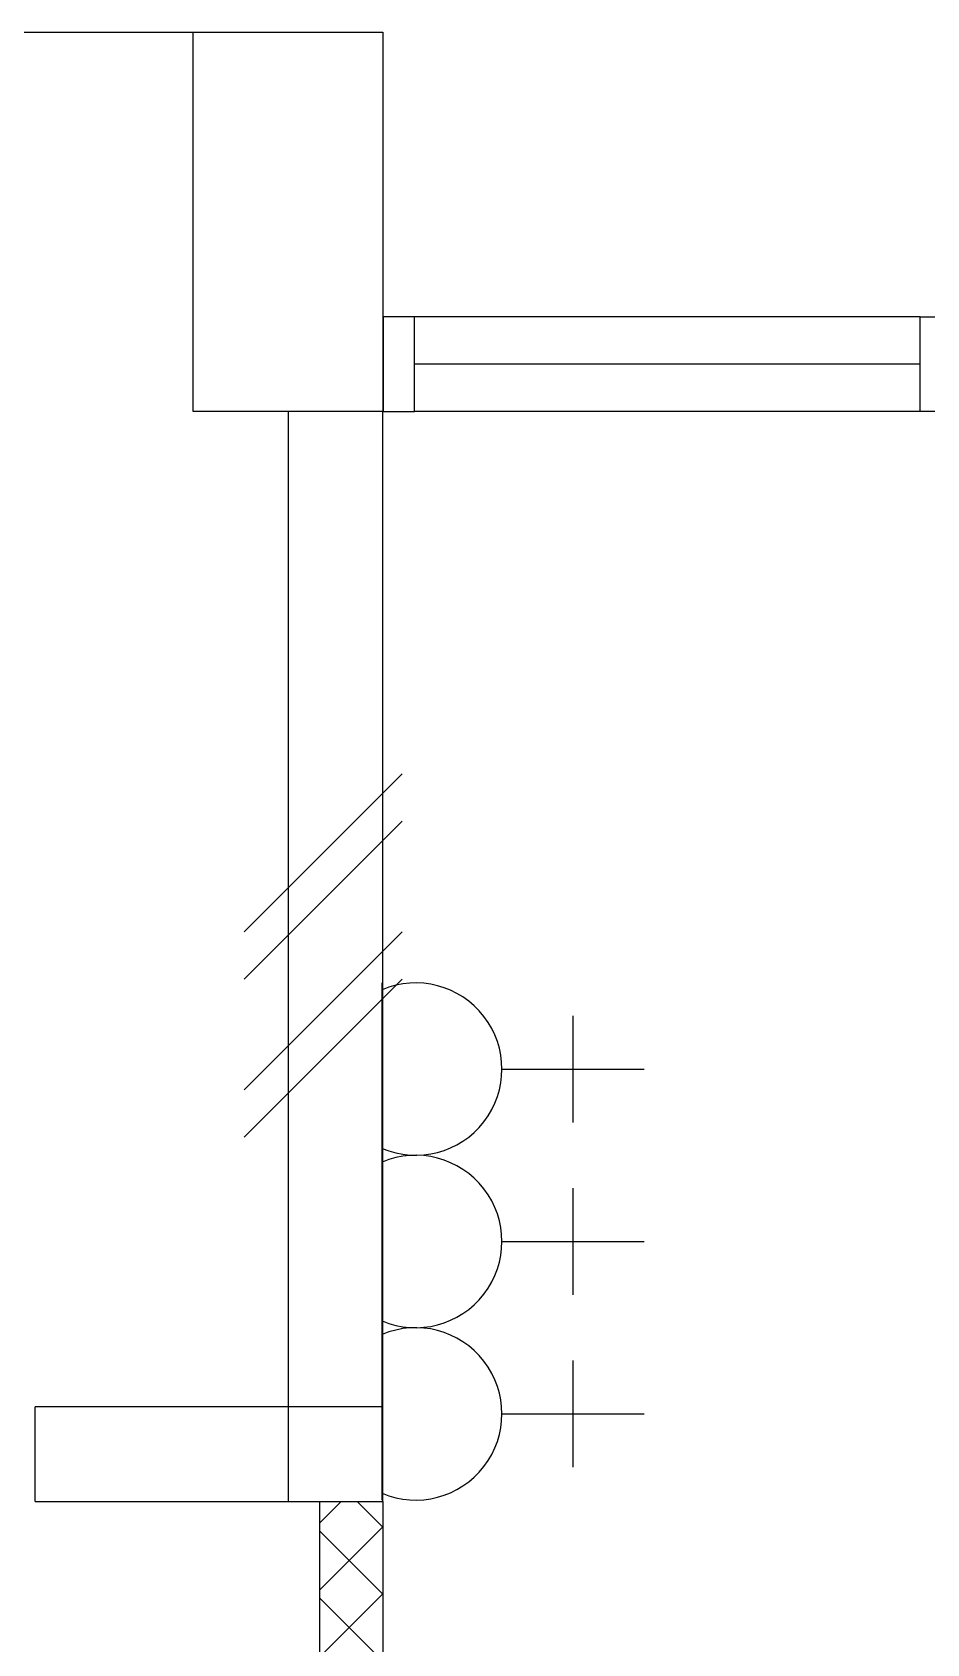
# Model space of a CAD drawing. Header units: inches. Extents: x -106706990 to 300603, y -86718466 to 1728185.
# Drawn here: x 25934 to 27350, y 22454 to 25004 of the extents above; entities that cross this region are included whole.
import ezdxf

# ---------------------------------------------------------------- set-up
doc = ezdxf.new("R2010")
doc.units = ezdxf.units.IN
doc.header["$MEASUREMENT"] = 0
doc.linetypes.add('HIDDEN', pattern=[0.375, 0.25, -0.125])
for name, color, linetype in [('A-COLUMN', 3, 'Continuous'), ('A-HATCH', 8, 'Continuous'), ('A-PARTITION', 4, 'Continuous'), ('A-WALL', 1, 'Continuous'), ('A-WIN', 9, 'Continuous'), ('A-WLH', 7, 'Continuous'), ('ELECT', 6, 'Continuous')]:
    doc.layers.add(name, color=color, linetype=linetype)

# ---------------------------------------------------------------- blocks, each defined once
blk = doc.blocks.new('A$C49831240')
at = {"layer": 'A-WLH', "color": 8}
for p, q in [((250, 575), (0, 325)), ((250, 500), (0, 250)), ((250, 325), (0, 75)), ((250, 250), (0, 0))]:
    blk.add_line(p, q, dxfattribs=at)
blk = doc.blocks.new('A$C04C40081')
at = {"layer": 'A-WIN', "color": 8}
for p, q in [((850, 150), (50, 150)), ((850, 75), (50, 75)), ((850, 0), (50, 0))]:
    blk.add_line(p, q, dxfattribs=at)
at = {"layer": 'A-WIN', "color": 8, "linetype": 'Continuous'}
for points in [[(50, 150), (0, 150), (0, 0), (50, 0)], [(850, 150), (900, 150), (900, 0), (850, 0)]]:
    blk.add_lwpolyline(points, close=True, dxfattribs=at)
blk = doc.blocks.new('SOCKET')
at = {"layer": 'ELECT', "color": 6}
for p, q in [((15248.7, 25891.4), (15248.7, 26116.4)), ((15164.3, 26003.9), (15333.1, 26003.9)), ((15112.3, 25701.6), (15385.1, 25701.6))]:
    blk.add_line(p, q, dxfattribs=at)
blk.add_arc((15248.7, 25755), 136.4, 336.9763, 203.0237, dxfattribs=at)

msp = doc.modelspace()

# ---------------------------------------------------------------- hatches: boundary and pattern name
at = {"layer": 'A-HATCH'}
h = msp.add_hatch(dxfattribs=at)
h.set_pattern_fill('ANSI37', color=8, scale=600)
h.set_pattern_definition([(45, (2570.67, -198349.356), (-53.033009, 53.033009), []), (135, (2570.67, -198349.356), (-53.033009, -53.033009), [])])
h.paths.add_polyline_path([(26488.8, 22679.4), (26388.8, 22679.4), (26388.8, 19904.4), (26488.8, 19904.4)])

# ---------------------------------------------------------------- linework, layer by layer
at = {"color": 8}
msp.add_line((22438.8, 25004.4), (26188.8, 25004.4), dxfattribs=at)
at = {"layer": 'A-COLUMN', "color": 8}
for points in [[(26188.8, 25004.4), (26488.8, 25004.4), (26488.8, 24404.4), (26188.8, 24404.4)], [(26488.8, 22829.4), (26338.8, 22829.4), (26338.8, 22679.4), (26488.8, 22679.4)]]:
    msp.add_lwpolyline(points, close=True, dxfattribs=at)
at = {"layer": 'A-PARTITION', "color": 8}
for p, q in [((26388.8, 22679.4), (26388.8, 19904.4)), ((26488.8, 22679.4), (26488.8, 19904.4))]:
    msp.add_line(p, q, dxfattribs=at)
at = {"layer": 'A-WALL', "color": 8}
for p, q in [((26488.8, 24404.4), (26338.8, 24404.4)), ((26338.8, 24404.4), (26338.8, 22829.4)), ((26488.8, 22679.4), (26488.8, 24404.4)), ((26338.8, 22829.4), (25938.8, 22829.4)), ((25938.8, 22679.4), (25938.8, 22829.4)), ((25938.8, 22679.4), (26488.8, 22679.4))]:
    msp.add_line(p, q, dxfattribs=at)

# ---------------------------------------------------------------- block references
at = {"layer": 'A-WIN', "color": 8}
msp.add_blockref('A$C04C40081', (26489.2, 24404.3), dxfattribs=at)
at = {"layer": 'A-WLH', "color": 8}
msp.add_blockref('A$C49831240', (26269.6, 23255.9), dxfattribs=at)
at = {"layer": 'ELECT', "color": 7, "linetype": 'HIDDEN', "rotation": 269.9999999999994}
for p in [(785.9, 38612.5), (785.9, 38339.7), (785.9, 38066.9)]:
    msp.add_blockref('SOCKET', p, dxfattribs=at)

doc.saveas('drawing.dxf')
